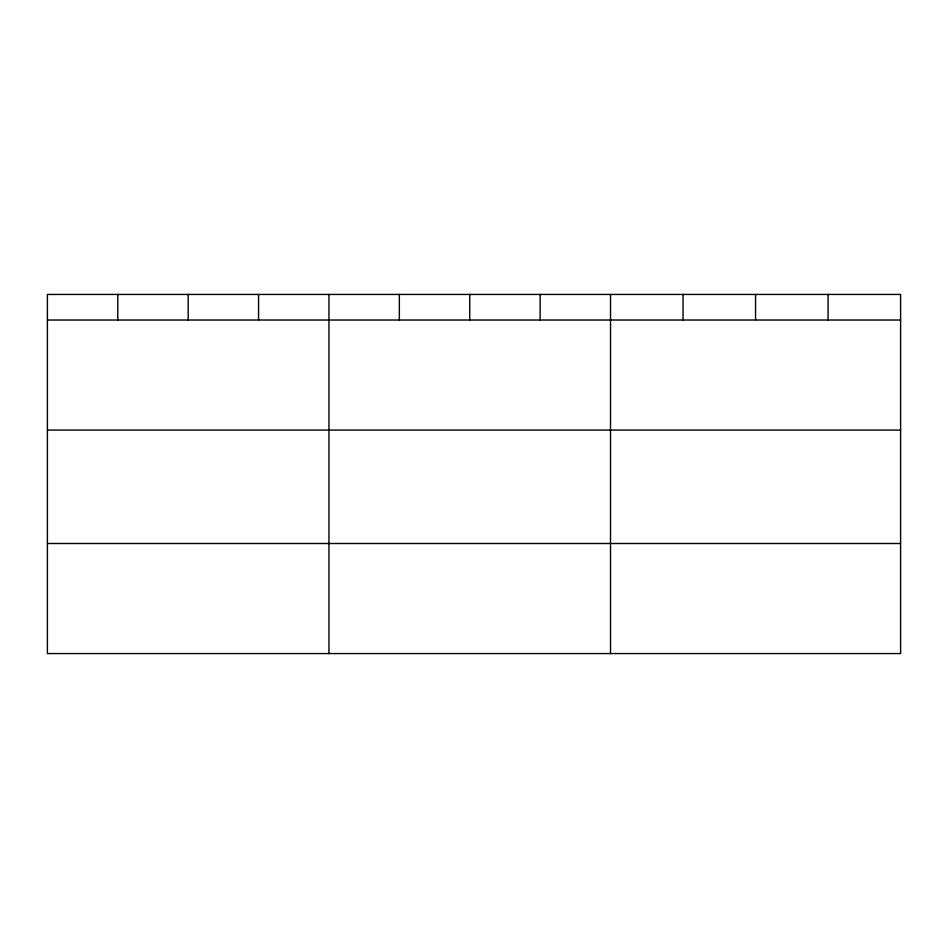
<?xml version="1.0" encoding="UTF-8"?>
<svg xmlns="http://www.w3.org/2000/svg" width="948" height="948" viewBox="0 0 948 948"><rect width="100%" height="100%" fill="white"/><g stroke="black" fill="none" stroke-linecap="round" stroke-linejoin="round"><path stroke-width="1.42" d="M900.6 430.096L900.6 294.437L47.4 294.437L47.4 653.563L900.6 653.563L900.6 430.096L47.4 430.096M47.4 320.021L900.6 320.021M47.4 543.5L900.6 543.5M828.078 294.437L828.078 320.021M755.556 294.437L755.556 320.021M683.034 294.437L683.034 320.021M610.512 294.437L610.512 653.563M540.123 294.437L540.123 320.021M469.734 294.437L469.734 320.021M399.345 294.437L399.345 320.021M328.956 294.437L328.956 653.563M258.567 294.437L258.567 320.021M188.178 294.437L188.178 320.021M117.789 294.437L117.789 320.021"/></g></svg>
